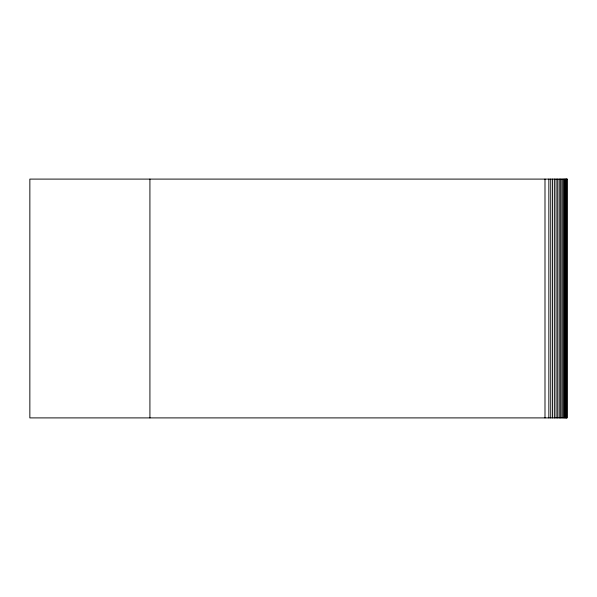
<?xml version="1.0" encoding="UTF-8"?>
<svg xmlns="http://www.w3.org/2000/svg" width="597" height="597" viewBox="0 0 597 597"><rect width="100%" height="100%" fill="white"/><g stroke="black" fill="none" stroke-linecap="round" stroke-linejoin="round"><path stroke-width="0.9" d="M566.814 179.1L566.814 417.9M566.396 179.1L566.396 417.9M565.814 179.1L565.814 417.9M565.075 179.1L565.075 417.9M564.18 179.1L564.18 417.9M563.143 179.1L563.143 417.9M561.964 179.1L561.964 417.9M560.658 179.1L560.658 417.9M559.232 179.1L559.232 417.9M557.702 179.1L557.702 417.9M556.076 179.1L556.076 417.9M554.359 179.1L554.359 417.9M552.576 179.1L552.576 417.9M550.732 179.1L550.732 417.9M548.844 179.1L548.844 417.9M544.994 179.1L544.994 417.9M149.922 179.1L149.922 417.9M567.15 179.1L29.85 179.1L29.85 417.9L567.15 417.9L567.15 179.1"/></g></svg>
